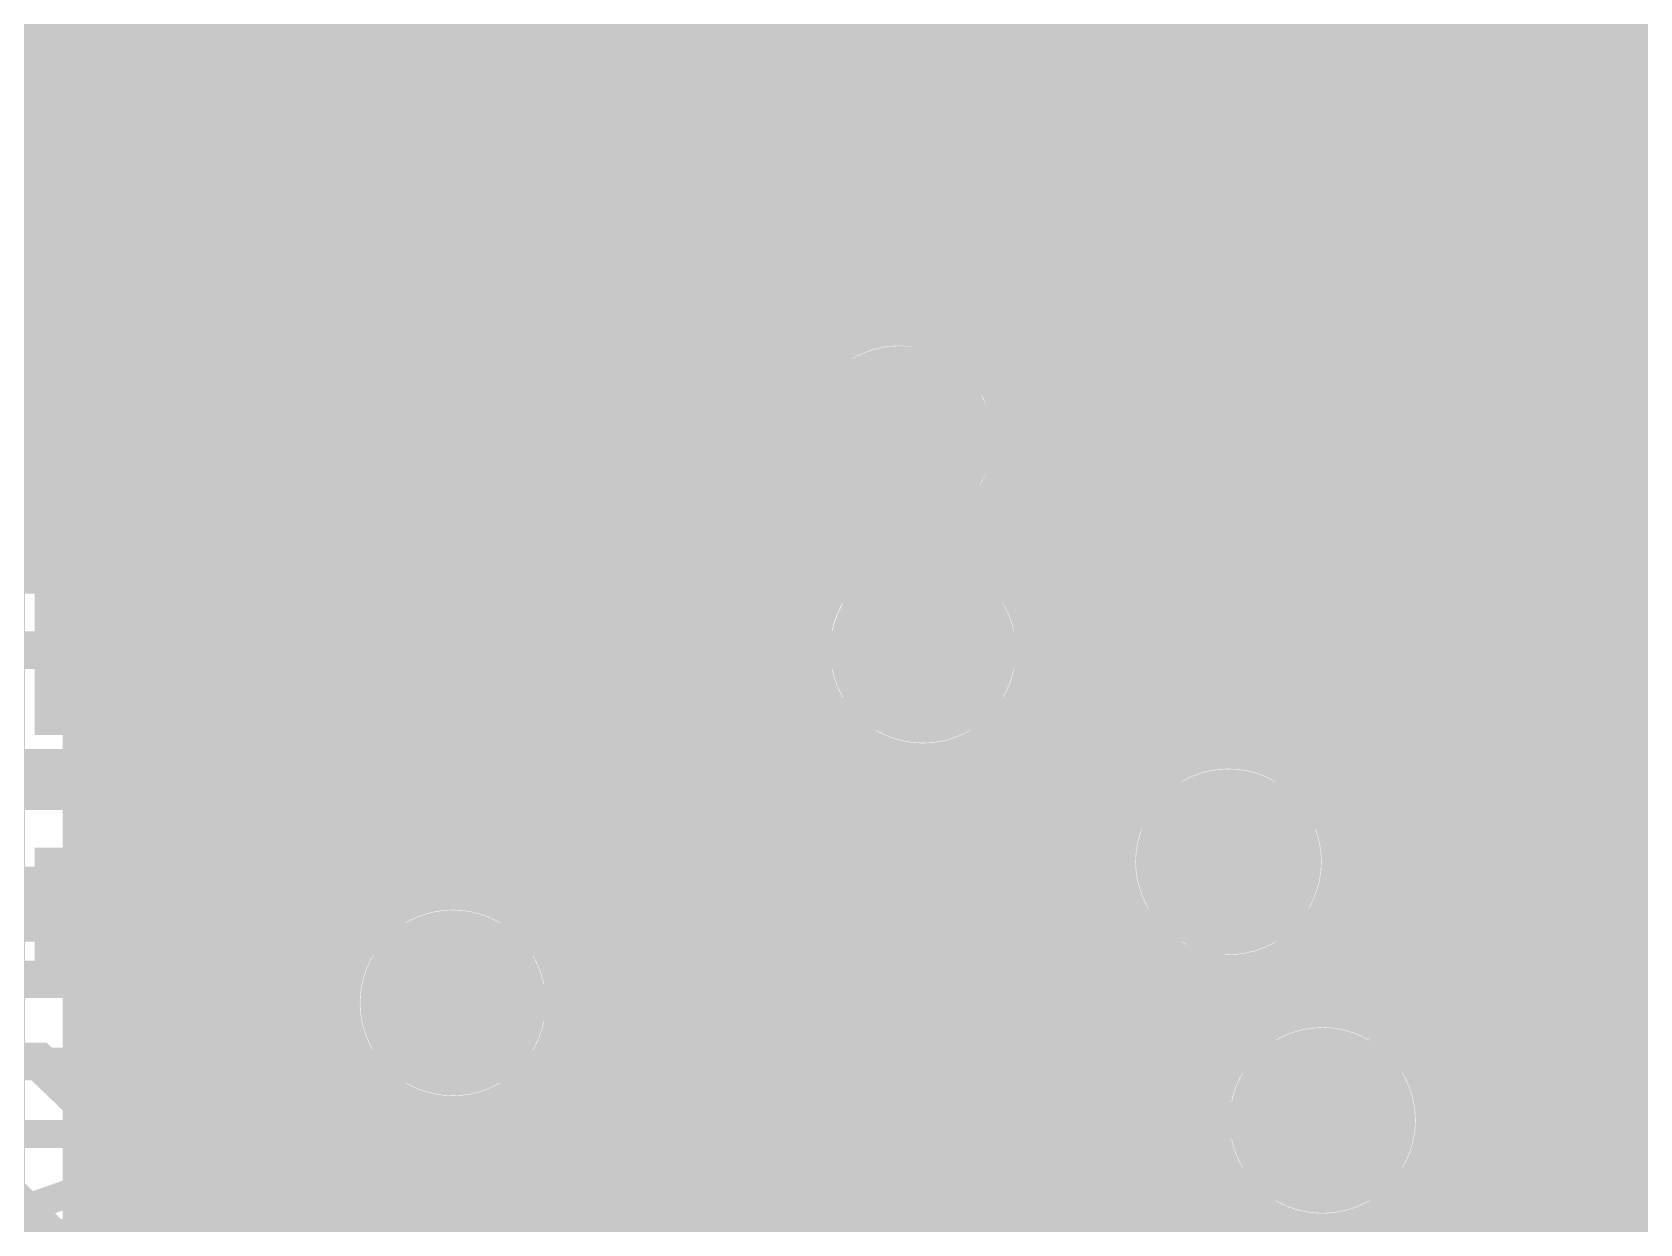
# Model space of a CAD drawing. Extents: x -4 to 136, y -50 to 40.
# Drawn here: x 16.65 to 25.34, y 21.16 to 27.6 of the extents above; entities that cross this region are included whole.
import ezdxf

# ---------------------------------------------------------------- set-up
doc = ezdxf.new("R2010")
doc.units = 0
doc.header["$MEASUREMENT"] = 0
doc.layers.get('0').update_dxf_attribs({"linetype": 'CONTINUOUS'})
for name, color, linetype in [('25-335-0_BOT', 7, 'CONTINUOUS'), ('25-335-0_DRD', 7, 'CONTINUOUS'), ('25-335-0_GND', 6, 'CONTINUOUS'), ('25-335-0_IN1', 4, 'CONTINUOUS'), ('25-335-0_SMT', 5, 'CONTINUOUS'), ('25-335-0_SPT', 10, 'CONTINUOUS'), ('25-335-0_SST', 9, 'CONTINUOUS'), ('25-335-0_TOP', 12, 'CONTINUOUS'), ('THRUHOLE_TAP', 15, 'CONTINUOUS')]:
    doc.layers.add(name, color=color, linetype=linetype)

# ---------------------------------------------------------------- blocks, each defined once
blk = doc.blocks.new('ROUND_40')
at = {"const_width": 0.29972}
blk.add_lwpolyline([(-0.14986, 0, 1), (0.14986, 0, 1)], format="xyb", close=True, dxfattribs=at)
blk = doc.blocks.new('ROUND_60')
at = {"const_width": 0.50038}
blk.add_lwpolyline([(-0.25019, 0, 1), (0.25019, 0, 1)], format="xyb", close=True, dxfattribs=at)
blk = doc.blocks.new('ROUND_62')
at = {"const_width": 0.50038}
blk.add_lwpolyline([(-0.25019, 0, 1), (0.25019, 0, 1)], format="xyb", close=True, dxfattribs=at)
blk = doc.blocks.new('ROUND_63')
at = {"const_width": 0.0635}
blk.add_lwpolyline([(-0.03175, 0, 1), (0.03175, 0, 1)], format="xyb", close=True, dxfattribs=at)
blk = doc.blocks.new('RECTANGLE_2')
blk.add_solid([(0.4826, 0.4064), (0.4826, -0.4064), (-0.4826, 0.4064), (-0.4826, -0.4064)])
blk = doc.blocks.new('OBLONG_20')
at = {"const_width": 0.65024}
blk.add_lwpolyline([(0.50038, 0), (-0.50038, 0)], dxfattribs=at)
at = {"const_width": 0.32512}
for points in [[(-0.66294, 0, 1), (-0.33782, 0, 1)], [(0.33782, 0, 1), (0.66294, 0, 1)]]:
    blk.add_lwpolyline(points, format="xyb", close=True, dxfattribs=at)
blk = doc.blocks.new('ROUND_23')
at = {"const_width": 0.10033}
blk.add_lwpolyline([(-0.050164, 0, 1), (0.050164, 0, 1)], format="xyb", close=True, dxfattribs=at)

msp = doc.modelspace()

# ---------------------------------------------------------------- linework, layer by layer
at = {"layer": '25-335-0_BOT'}
for points, const_width in [([(20.574, 33.401), (20.574, 19.54022)], 0.254), ([(20.8026, 33.401), (20.8026, 25.73528)], 0.254), ([(22.4028, 33.401), (22.4028, 18.161)], 0.254), ([(22.6314, 33.401), (22.6314, 23.51786)], 0.254), ([(22.86, 33.401), (22.86, 23.69058)], 0.254), ([(23.0886, 33.401), (23.0886, 23.74392)], 0.254), ([(23.3172, 33.401), (23.3172, 23.7109)], 0.254), ([(23.5458, 33.401), (23.5458, 23.5712)], 0.254), ([(23.7744, 33.401), (23.7744, 22.3266)], 0.254), ([(24.003, 33.401), (24.003, 22.21738)], 0.254), ([(24.2316, 33.401), (24.2316, 21.87448)], 0.254), ([(24.4602, 33.401), (24.4602, 21.6408)], 0.254), ([(24.6888, 33.401), (24.6888, 21.6408)], 0.254), ([(24.9174, 33.401), (24.9174, 21.6408)], 0.254), ([(25.146, 33.401), (25.146, 21.6408)], 0.254), ([(25.3746, 33.401), (25.3746, 21.6408)], 0.254), ([(21.59, 30.734), (21.59, 25.654), (21.336, 25.4)], 0.381), ([(22.1742, 30.49778), (22.1742, 18.77822)], 0.254), ([(21.0312, 30.4419), (21.0312, 25.95118)], 0.254), ([(21.0693, 30.3784), (21.0693, 25.9715)], 0.254), ([(22.1107, 30.3784), (22.1107, 25.654)], 0.254), ([(12.065, 14.478), (14.224, 16.637), (14.224, 18.288), (16.51, 20.574), (16.51, 27.051), (19.812, 30.353)], 0.2032), ([(19.18208, 30.33268), (16.21028, 27.36088)], 0.254), ([(20.3454, 30.01772), (20.3454, 19.4437)], 0.254), ([(20.1168, 29.80182), (20.1168, 19.15922)], 0.254), ([(19.79168, 29.72308), (16.9418, 26.87066)], 0.254), ([(19.8882, 29.72816), (19.8882, 1.93294)], 0.254), ([(19.6596, 29.58846), (19.6596, 17.93748)], 0.254), ([(19.431, 29.35986), (19.431, 22.72284)], 0.254), ([(19.2024, 29.13126), (19.2024, 22.91588)], 0.254), ([(18.9738, 28.90266), (18.9738, 22.97938)], 0.254), ([(18.7452, 28.67406), (18.7452, 22.95652)], 0.254), ([(18.5166, 28.44546), (18.5166, 22.83206)], 0.254), ([(18.288, 28.21686), (18.288, 13.31722)], 0.254), ([(18.0594, 27.98826), (18.0594, 13.2207)], 0.254), ([(17.8308, 27.75966), (17.8308, 12.93622)], 0.254), ([(21.0693, 27.5336), (17.6022, 27.5336)], 0.254), ([(17.6022, 27.53106), (17.6022, 5.68452)], 0.254), ([(34.6583, 27.5336), (22.1107, 27.5336)], 0.254), ([(21.0693, 27.305), (17.3736, 27.305)], 0.254), ([(17.3736, 27.30246), (17.3736, 5.56006)], 0.254), ([(34.6583, 27.305), (22.1107, 27.305)], 0.254), ([(21.0693, 27.0764), (17.145, 27.0764)], 0.254), ([(17.145, 27.07386), (17.145, -3.556)], 0.254), ([(34.6583, 27.0764), (22.1107, 27.0764)], 0.254), ([(16.9418, 26.87066), (16.9418, 20.574)], 0.254), ([(21.0693, 26.8478), (16.9418, 26.8478)], 0.254), ([(34.6583, 26.8478), (22.1107, 26.8478)], 0.254), ([(21.0693, 26.6192), (16.9418, 26.6192)], 0.254), ([(34.6583, 26.6192), (22.1107, 26.6192)], 0.254), ([(21.0693, 26.3906), (16.9418, 26.3906)], 0.254), ([(34.6583, 26.3906), (22.1107, 26.3906)], 0.254), ([(21.0693, 26.162), (16.9418, 26.162)], 0.254), ([(34.6583, 26.162), (22.1107, 26.162)], 0.254), ([(21.00072, 25.9334), (16.9418, 25.9334)], 0.254), ([(34.6583, 25.9334), (22.1107, 25.9334)], 0.254), ([(20.78482, 25.7048), (16.9418, 25.7048)], 0.254), ([(34.6583, 25.7048), (22.1107, 25.7048)], 0.254), ([(20.71116, 25.4762), (16.9418, 25.4762)], 0.254), ([(34.6583, 25.4762), (22.08022, 25.4762)], 0.254), ([(20.72386, 25.2476), (16.9418, 25.2476)], 0.254), ([(34.6583, 25.2476), (21.9456, 25.2476)], 0.254), ([(21.9456, 25.23998), (21.9456, 24.66086)], 0.254), ([(20.83308, 25.019), (16.9418, 25.019)], 0.254), ([(20.8026, 25.06472), (20.8026, 19.5453)], 0.254), ([(34.6583, 25.019), (21.83638, 25.019)], 0.254), ([(21.717, 24.89708), (21.717, 24.83358)], 0.254), ([(21.0312, 24.84882), (21.0312, 24.7142)], 0.254), ([(21.12772, 24.7904), (16.9418, 24.7904)], 0.254), ([(34.6583, 24.7904), (21.79828, 24.7904)], 0.254), ([(20.91182, 24.5618), (16.9418, 24.5618)], 0.254), ([(34.6583, 24.5618), (22.01418, 24.5618)], 0.254), ([(20.83816, 24.3332), (16.9418, 24.3332)], 0.254), ([(34.64306, 24.3332), (22.08784, 24.3332)], 0.254), ([(20.85086, 24.1046), (16.9418, 24.1046)], 0.254), ([(27.17546, 24.1046), (22.0726, 24.1046)], 0.254), ([(20.96008, 23.876), (16.9418, 23.876)], 0.254), ([(21.9456, 23.8506), (21.9456, 19.0627)], 0.254), ([(26.94686, 23.876), (21.96338, 23.876)], 0.254), ([(21.0312, 23.79726), (21.0312, 19.45894)], 0.254), ([(21.717, 23.68042), (21.717, 19.15922)], 0.254), ([(21.30298, 23.6474), (16.9418, 23.6474)], 0.254), ([(21.2598, 23.6601), (21.2598, 19.21256)], 0.254), ([(21.4884, 23.62708), (21.4884, 19.1643)], 0.254), ([(22.77872, 23.6474), (21.62048, 23.6474)], 0.254), ([(26.71826, 23.6474), (23.44928, 23.6474)], 0.254), ([(22.56282, 23.4188), (16.9418, 23.4188)], 0.254), ([(26.48966, 23.4188), (23.66518, 23.4188)], 0.254), ([(22.48916, 23.1902), (16.9418, 23.1902)], 0.254), ([(25.92578, 23.1902), (23.73884, 23.1902)], 0.254), ([(18.76298, 22.9616), (16.9418, 22.9616)], 0.254), ([(22.50186, 22.9616), (19.08048, 22.9616)], 0.254), ([(25.6413, 22.9616), (23.7236, 22.9616)], 0.254), ([(18.42008, 22.733), (16.9418, 22.733)], 0.254), ([(22.61108, 22.733), (19.42338, 22.733)], 0.254), ([(25.54478, 22.733), (23.61438, 22.733)], 0.254), ([(22.6314, 22.7076), (22.6314, 9.5123)], 0.254), ([(23.5458, 22.65426), (23.5458, 22.34184)], 0.254), ([(18.31086, 22.5044), (16.9418, 22.5044)], 0.254), ([(22.95398, 22.5044), (19.5326, 22.5044)], 0.254), ([(22.86, 22.53742), (22.86, 9.50722)], 0.254), ([(23.0886, 22.48408), (23.0886, 22.05228)], 0.254), ([(25.5397, 22.5044), (23.27148, 22.5044)], 0.254), ([(23.3172, 22.5171), (23.3172, 22.26818)], 0.254), ([(18.29816, 22.2758), (16.9418, 22.2758)], 0.254), ([(23.3299, 22.2758), (19.54784, 22.2758)], 0.254), ([(25.62606, 22.2758), (23.91156, 22.2758)], 0.254), ([(18.37182, 22.0472), (16.9418, 22.0472)], 0.254), ([(23.08606, 22.0472), (19.47418, 22.0472)], 0.254), ([(23.622, 21.717), (24.13, 21.209), (33.147, 21.209), (33.528, 21.59), (33.528, 22.098)], 0.2032), ([(25.8699, 22.0472), (24.15794, 22.0472)], 0.254), ([(19.431, 21.97862), (19.431, 18.28038)], 0.254), ([(18.5166, 21.8694), (18.5166, 18.11528)], 0.254), ([(18.58772, 21.8186), (16.9418, 21.8186)], 0.254), ([(19.2024, 21.78812), (19.2024, 18.3896)], 0.254), ([(22.9997, 21.8186), (19.25828, 21.8186)], 0.254), ([(32.02686, 21.8186), (24.2443, 21.8186)], 0.254), ([(18.7452, 21.74748), (18.7452, 18.33118)], 0.254), ([(18.9738, 21.72462), (18.9738, 18.40484)], 0.254), ([(24.25192, 21.69668), (24.3078, 21.6408)], 0.254), ([(32.10306, 21.6408), (24.3078, 21.6408)], 0.254), ([(23.00478, 21.59), (16.9418, 21.59)], 0.254), ([(23.1013, 21.3614), (16.9418, 21.3614)], 0.254), ([(23.0886, 21.38172), (23.0886, 9.4107)], 0.254), ([(23.3172, 21.16582), (23.3172, 9.12622)], 0.254), ([(23.38578, 21.1328), (16.9418, 21.1328)], 0.254), ([(23.5458, 21.09216), (23.5458, 14.20622)], 0.254), ([(23.63978, 21.08708), (23.81758, 20.90928)], 0.254)]:
    msp.add_lwpolyline(points, dxfattribs=dict(at, const_width=const_width))
at = {"layer": '25-335-0_BOT', "const_width": 0.254}
for points in [[(21.0693, 25.9715, 0.2913936), (20.70608, 25.4)], [(21.9583, 25.2857, 0.1989124), (22.11085, 25.654)], [(20.70608, 25.4, 0.3256429), (21.14296, 24.80056)], [(21.65604, 24.85644, 0.2161722), (21.95322, 25.28316)], [(22.09292, 24.257, 0.3267059), (21.6535, 24.85644)], [(21.14296, 24.80056, 0.2656639), (20.83222, 24.257)], [(20.83308, 24.257, 0.4142136), (21.463, 23.62708)], [(21.463, 23.62708, 0.4142136), (22.09292, 24.257)], [(23.114, 23.74392, 0.4142136), (22.48408, 23.114)], [(23.74392, 23.114, 0.4142136), (23.114, 23.74392)], [(22.48408, 23.114, 0.4142136), (23.114, 22.48408)], [(23.114, 22.48408, 0.4142136), (23.74392, 23.114)], [(18.923, 22.98192, 0.4142136), (18.29308, 22.352)], [(19.55292, 22.352, 0.4142136), (18.923, 22.98192)], [(18.29308, 22.352, 0.4142136), (18.923, 21.72208)], [(18.923, 21.72208, 0.4142136), (19.55292, 22.352)], [(23.622, 22.34692, 0.4142136), (22.99208, 21.717)], [(24.25192, 21.717, 0.4142136), (23.622, 22.34692)], [(22.99208, 21.717, 0.4142136), (23.622, 21.08708)]]:
    msp.add_lwpolyline(points, format="xyb", dxfattribs=at)
at = {"layer": '25-335-0_DRD', "const_width": 0.254}
for points in [[(17.653, 27.305), (17.653, 26.035)], [(18.923, 27.305), (17.653, 27.305)], [(18.923, 27.305), (17.653, 26.035)], [(18.923, 26.035), (17.653, 27.305)], [(18.923, 26.035), (18.923, 27.305)], [(17.78, 26.035), (16.51, 26.035)], [(17.78, 26.035), (16.51, 24.765)], [(17.78, 24.765), (16.51, 26.035)], [(17.78, 26.035), (16.51, 26.035)], [(17.78, 26.035), (16.51, 24.765)], [(17.78, 24.765), (16.51, 26.035)], [(17.653, 26.035), (18.923, 26.035)], [(17.78, 24.765), (17.78, 26.035)], [(17.78, 24.765), (17.78, 26.035)], [(20.701, 26.035), (20.701, 24.765)], [(21.971, 26.035), (20.701, 26.035)], [(21.971, 26.035), (20.701, 24.765)], [(21.971, 24.765), (20.701, 26.035)], [(21.971, 24.765), (21.971, 26.035)], [(20.828, 24.892), (20.828, 23.622)], [(22.098, 24.892), (20.828, 24.892)], [(22.098, 24.892), (20.828, 23.622)], [(22.098, 23.622), (20.828, 24.892)], [(22.098, 23.622), (22.098, 24.892)], [(16.51, 24.765), (17.78, 24.765)], [(16.51, 24.765), (17.78, 24.765)], [(20.701, 24.765), (21.971, 24.765)], [(22.479, 23.749), (22.479, 22.479)], [(23.749, 23.749), (22.479, 23.749)], [(23.749, 23.749), (22.479, 22.479)], [(23.749, 22.479), (22.479, 23.749)], [(23.749, 22.479), (23.749, 23.749)], [(20.828, 23.622), (22.098, 23.622)], [(18.288, 22.987), (18.288, 21.717)], [(19.558, 22.987), (18.288, 22.987)], [(19.558, 22.987), (18.288, 21.717)], [(19.558, 21.717), (18.288, 22.987)], [(19.558, 21.717), (19.558, 22.987)], [(22.479, 22.479), (23.749, 22.479)], [(22.987, 22.352), (22.987, 21.082)], [(24.257, 22.352), (22.987, 22.352)], [(24.257, 22.352), (22.987, 21.082)], [(24.257, 21.082), (22.987, 22.352)], [(24.257, 21.082), (24.257, 22.352)], [(18.288, 21.717), (19.558, 21.717)], [(22.987, 21.082), (24.257, 21.082)]]:
    msp.add_lwpolyline(points, dxfattribs=at)
at = {"layer": '25-335-0_IN1'}
for points, const_width in [([(16.6878, 33.401), (16.6878, 24.6888)], 0.254), ([(16.9164, 33.401), (16.9164, 24.6888)], 0.254), ([(17.145, 33.401), (17.145, 24.6888)], 0.254), ([(17.3736, 33.401), (17.3736, 24.6888)], 0.254), ([(17.6022, 33.401), (17.6022, 24.6888)], 0.254), ([(17.8308, 33.401), (17.8308, 24.6888)], 0.254), ([(18.0594, 33.401), (18.0594, 24.6888)], 0.254), ([(18.288, 33.401), (18.288, 24.6888)], 0.254), ([(18.5166, 33.401), (18.5166, 24.6888)], 0.254), ([(18.7452, 33.401), (18.7452, 24.6888)], 0.254), ([(18.9738, 33.401), (18.9738, 24.6888)], 0.254), ([(20.574, 33.401), (20.574, 24.6888)], 0.254), ([(20.8026, 33.401), (20.8026, 25.73528)], 0.254), ([(22.4028, 33.401), (22.4028, 24.892)], 0.254), ([(22.6314, 33.401), (22.6314, 24.9428)], 0.254), ([(22.86, 33.401), (22.86, 24.9428)], 0.254), ([(23.0886, 33.401), (23.0886, 24.9428)], 0.254), ([(23.3172, 33.401), (23.3172, 24.9428)], 0.254), ([(23.5458, 33.401), (23.5458, 24.9428)], 0.254), ([(23.7744, 33.401), (23.7744, 24.9428)], 0.254), ([(24.003, 33.401), (24.003, 24.9428)], 0.254), ([(24.2316, 33.401), (24.2316, 24.9428)], 0.254), ([(24.4602, 33.401), (24.4602, 24.9428)], 0.254), ([(24.6888, 33.401), (24.6888, 24.9428)], 0.254), ([(24.9174, 33.401), (24.9174, 24.9428)], 0.254), ([(25.146, 33.401), (25.146, 24.9428)], 0.254), ([(25.3746, 33.401), (25.3746, 24.9428)], 0.254), ([(22.1742, 30.49778), (22.1742, 24.6888)], 0.254), ([(21.0312, 30.4419), (21.0312, 25.95118)], 0.254), ([(19.2024, 30.19298), (19.2024, 24.6888)], 0.254), ([(21.2598, 30.19806), (21.2598, 26.02484)], 0.254), ([(21.9456, 30.2133), (21.9456, 25.55748)], 0.254), ([(21.4884, 30.1117), (21.4884, 26.0096)], 0.254), ([(21.717, 30.11678), (21.717, 25.90038)], 0.254), ([(20.3454, 30.01772), (20.3454, 24.6888)], 0.254), ([(19.431, 29.85008), (19.431, 24.6888)], 0.254), ([(20.1168, 29.80182), (20.1168, 24.6888)], 0.254), ([(19.6596, 29.74086), (19.6596, 24.6888)], 0.254), ([(19.8882, 29.72816), (19.8882, 24.6888)], 0.254), ([(36.0172, 27.5336), (14.11224, 27.5336)], 0.254), ([(36.0172, 27.305), (14.13002, 27.305)], 0.254), ([(36.0172, 27.0764), (14.11224, 27.0764)], 0.254), ([(36.0172, 26.8478), (14.05382, 26.8478)], 0.254), ([(36.0172, 26.6192), (13.95476, 26.6192)], 0.254), ([(36.0172, 26.3906), (13.79982, 26.3906)], 0.254), ([(36.0172, 26.162), (13.55852, 26.162)], 0.254), ([(21.00072, 25.9334), (13.10386, 25.9334)], 0.254), ([(36.0172, 25.9334), (21.67128, 25.9334)], 0.254), ([(20.78482, 25.7048), (6.5278, 25.7048)], 0.254), ([(36.0172, 25.7048), (21.88718, 25.7048)], 0.254), ([(20.71116, 25.4762), (12.80922, 25.4762)], 0.254), ([(36.0172, 25.4762), (21.96084, 25.4762)], 0.254), ([(20.72386, 25.2476), (13.0937, 25.2476)], 0.254), ([(36.0172, 25.2476), (21.9456, 25.2476)], 0.254), ([(21.9456, 25.23998), (21.9456, 24.66086)], 0.254), ([(20.83308, 25.019), (13.19022, 25.019)], 0.254), ([(20.8026, 25.06472), (20.8026, 24.6888)], 0.254), ([(36.0172, 25.019), (21.83638, 25.019)], 0.254), ([(21.717, 24.89708), (21.717, 24.83358)], 0.254), ([(30.861, 24.9428), (22.606, 24.9428)], 0.254), ([(21.0312, 24.84882), (21.0312, 24.7142)], 0.254), ([(22.3012, 24.8158), (22.02434, 24.54148)], 0.254), ([(21.12772, 24.7904), (13.1953, 24.7904)], 0.254), ([(22.27326, 24.7904), (21.79828, 24.7904)], 0.254), ([(21.00326, 24.6888), (13.1699, 24.6888)], 0.254), ([(11.303, 24.638), (11.684, 24.257), (21.463, 24.257)], 0.2032), ([(22.04466, 24.5618), (22.01418, 24.5618)], 0.254), ([(32.131, 23.241), (30.861, 24.511), (22.606, 24.511), (21.717, 23.622), (11.176, 23.622), (6.731, 19.177), (6.731, 9.271), (6.223, 8.763)], 0.2032), ([(24.0284, 24.0792), (25.53208, 22.57552)], 0.254), ([(30.68066, 24.0792), (24.0284, 24.0792)], 0.254), ([(24.2316, 24.0792), (24.2316, 23.876)], 0.254), ([(24.4602, 24.0792), (24.4602, 23.6474)], 0.254), ([(24.6888, 24.0792), (24.6888, 23.4188)], 0.254), ([(24.9174, 24.0792), (24.9174, 23.1902)], 0.254), ([(25.146, 24.0792), (25.146, 22.9616)], 0.254), ([(25.3746, 24.0792), (25.3746, 22.733)], 0.254), ([(7.493, 9.271), (7.493, 19.304), (11.176, 22.987), (21.971, 22.987), (22.987, 24.003), (23.495, 24.003), (26.035, 21.463), (32.131, 21.463), (32.639, 21.971)], 0.2032), ([(30.88386, 23.876), (24.2316, 23.876)], 0.254), ([(31.11246, 23.6474), (24.4602, 23.6474)], 0.254), ([(31.34106, 23.4188), (24.6888, 23.4188)], 0.254), ([(25.92578, 23.1902), (24.9174, 23.1902)], 0.254), ([(23.114, 23.114), (22.987, 22.987), (22.987, 19.939), (30.353, 12.573), (30.353, 6.985)], 0.2032), ([(23.74392, 23.114), (23.74318, 23.14444)], 0.254), ([(23.74392, 23.14448), (25.72258, 21.16328)], 0.254), ([(23.7744, 23.11146), (23.7744, 22.3266)], 0.254), ([(22.51456, 22.91842), (22.28088, 22.68728)], 0.254), ([(23.92426, 22.9616), (23.7236, 22.9616)], 0.254), ([(25.6413, 22.9616), (25.146, 22.9616)], 0.254), ([(22.4028, 22.80666), (22.4028, 11.3792)], 0.254), ([(22.5552, 22.8219), (22.5552, 19.939)], 0.254), ([(24.003, 22.88286), (24.003, 22.21738)], 0.254), ([(22.5552, 22.733), (22.3266, 22.733)], 0.254), ([(24.15286, 22.733), (23.61438, 22.733)], 0.254), ([(25.54478, 22.733), (25.3746, 22.733)], 0.254), ([(23.5458, 22.65426), (23.5458, 22.34184)], 0.254), ([(24.2316, 22.65426), (24.2316, 21.87448)], 0.254), ([(21.971, 22.5552), (19.5199, 22.5552)], 0.254), ([(19.6596, 22.5552), (19.6596, 17.93748)], 0.254), ([(19.8882, 22.5552), (19.8882, 9.9568)], 0.254), ([(20.1168, 22.5552), (20.1168, 19.15922)], 0.254), ([(20.3454, 22.5552), (20.3454, 19.4437)], 0.254), ([(20.574, 22.5552), (20.574, 19.54022)], 0.254), ([(20.8026, 22.5552), (20.8026, 19.5453)], 0.254), ([(21.0312, 22.5552), (21.0312, 19.45894)], 0.254), ([(21.2598, 22.5552), (21.2598, 19.21256)], 0.254), ([(21.4884, 22.5552), (21.4884, 19.1643)], 0.254), ([(21.717, 22.5552), (21.717, 19.15922)], 0.254), ([(21.9456, 22.5552), (21.9456, 19.0627)], 0.254), ([(22.1742, 22.606), (22.1742, 18.77822)], 0.254), ([(23.4188, 22.56282), (23.4188, 22.3139)], 0.254), ([(22.5552, 22.5044), (19.5326, 22.5044)], 0.254), ([(24.38146, 22.5044), (23.4188, 22.5044)], 0.254), ([(18.288, 10.16), (17.653, 10.795), (17.653, 21.717), (16.891, 22.479), (11.303, 22.479), (9.906, 21.082), (9.906, 19.304)], 0.2032), ([(24.4602, 22.42566), (24.4602, 19.0754)], 0.254), ([(18.923, 22.352), (18.415, 21.844), (18.415, 12.7)], 0.2032), ([(22.5552, 22.2758), (19.54784, 22.2758)], 0.254), ([(24.61006, 22.2758), (23.91156, 22.2758)], 0.254), ([(24.6888, 22.19706), (24.6888, 18.8468)], 0.254), ([(22.5552, 22.0472), (19.47418, 22.0472)], 0.254), ([(24.83866, 22.0472), (24.15794, 22.0472)], 0.254), ([(19.431, 21.97862), (19.431, 18.28038)], 0.254), ([(24.9174, 21.96846), (24.9174, 18.6182)], 0.254), ([(19.2024, 21.78812), (19.2024, 18.3896)], 0.254), ([(22.5552, 21.8186), (19.25828, 21.8186)], 0.254), ([(25.06726, 21.8186), (24.2443, 21.8186)], 0.254), ([(18.90268, 21.72208), (18.8468, 21.66366)], 0.254), ([(18.90268, 21.72208), (18.923, 21.72175)], 0.254), ([(18.9738, 21.72462), (18.9738, 18.40484)], 0.254), ([(25.146, 21.73986), (25.146, 18.3896)], 0.254), ([(18.8468, 21.66366), (18.8468, 18.3769)], 0.254), ([(22.5552, 21.59), (18.8468, 21.59)], 0.254), ([(24.2316, 21.55698), (24.2316, 19.304)], 0.254), ([(25.29586, 21.59), (24.23922, 21.59)], 0.254), ([(25.3746, 21.51126), (25.3746, 18.161)], 0.254), ([(22.5552, 21.3614), (18.8468, 21.3614)], 0.254), ([(25.52446, 21.3614), (24.1427, 21.3614)], 0.254), ([(24.003, 21.21408), (24.003, 19.5326)], 0.254), ([(22.5552, 21.1328), (18.8468, 21.1328)], 0.254), ([(23.4188, 21.1201), (23.4188, 20.1168)], 0.254), ([(23.5458, 21.09216), (23.5458, 19.9898)], 0.254), ([(23.7744, 21.10486), (23.7744, 19.7612)], 0.254), ([(25.7556, 21.1328), (23.85822, 21.1328)], 0.254)]:
    msp.add_lwpolyline(points, dxfattribs=dict(at, const_width=const_width))
at = {"layer": '25-335-0_IN1', "const_width": 0.254}
for points in [[(21.336, 26.02992, 0.4142136), (20.70608, 25.4)], [(21.96592, 25.4, 0.4142136), (21.336, 26.02992)], [(20.70608, 25.4, 0.3256429), (21.14296, 24.80056)], [(21.65604, 24.85644, 0.2656639), (21.96678, 25.4)], [(22.606, 24.9428, 0.1989132), (22.30067, 24.81633)], [(22.02434, 24.54148, 0.2011573), (21.6536, 24.85675)], [(21.14296, 24.80056, 0.0712694), (21.00322, 24.68884)], [(23.4188, 22.56282, 0.2729014), (23.74392, 23.114)], [(22.51456, 22.91842, 0.0415946), (22.5552, 22.8219)], [(21.971, 22.5552, 0.1989115), (22.27633, 22.68167)], [(19.55292, 22.352, 0.0822143), (19.51931, 22.555)], [(18.923, 21.72208, 0.4142136), (19.55292, 22.352)], [(23.622, 22.34692, 0.082215), (23.419, 22.31331)], [(24.25192, 21.717, 0.4142136), (23.622, 22.34692)], [(23.622, 21.08708, 0.4142136), (24.25192, 21.717)], [(23.4188, 21.1201, 0.0822145), (23.622, 21.08646)]]:
    msp.add_lwpolyline(points, format="xyb", dxfattribs=at)
at = {"layer": '25-335-0_SST', "const_width": 0.1524}
for points in [[(21.59, 28.956), (24.638, 28.956), (24.638, 23.368), (20.828, 23.368), (20.828, 28.194), (21.59, 28.956)], [(17.9705, 25.8445), (17.9705, 28.7655), (16.3322, 28.7655), (16.3322, 25.8445), (17.9705, 25.8445)], [(16.3195, 24.9555), (16.3195, 22.0345), (17.9578, 22.0345), (17.9578, 24.9555), (16.3195, 24.9555)], [(24.82342, 21.79828), (24.82342, 21.44268), (24.99106, 21.3233), (25.16124, 21.3233), (25.33142, 21.44268), (25.33142, 21.79828), (24.31542, 21.79828)], [(16.9164, 21.64334), (16.9164, 21.28774), (17.08658, 21.16836), (17.25676, 21.16836), (17.4244, 21.28774), (17.4244, 21.64334), (16.4084, 21.64334)], [(24.82342, 21.5011), (24.31542, 21.3233)], [(16.9164, 21.34616), (16.4084, 21.16836)]]:
    msp.add_lwpolyline(points, dxfattribs=at)
at = {"layer": '25-335-0_TOP'}
for points, const_width in [([(73.152, 30.48), (56.134, 30.48), (55.88, 30.226), (52.324, 30.226), (51.054, 31.496), (47.879, 31.496), (46.99, 30.607), (41.656, 30.607), (40.132, 29.083), (40.132, 27.305), (37.338, 24.511), (35.56, 24.511), (35.433, 24.638), (34.036, 24.638), (33.528, 24.13), (31.877, 24.13), (31.369, 23.622), (31.369, 23.114), (31.115, 22.86), (27.305, 22.86), (26.289, 21.844), (24.384, 21.844), (23.876, 22.352), (18.923, 22.352)], 0.2032), ([(21.0312, 30.4419), (21.0312, 25.95118)], 0.254), ([(21.2598, 30.19806), (21.2598, 26.02484)], 0.254), ([(21.9456, 30.2133), (21.9456, 25.9207)], 0.254), ([(22.1742, 30.2133), (22.1742, 25.9207)], 0.254), ([(22.4028, 30.2133), (22.4028, 25.9207)], 0.254), ([(22.6314, 30.2133), (22.6314, 25.9207)], 0.254), ([(22.86, 30.2133), (22.86, 25.85466)], 0.254), ([(23.0886, 30.2133), (23.0886, 25.654)], 0.254), ([(23.3172, 30.2133), (23.3172, 25.4254)], 0.254), ([(23.5458, 30.2133), (23.5458, 25.1968)], 0.254), ([(23.7744, 30.2133), (23.7744, 24.9682)], 0.254), ([(24.003, 30.2133), (24.003, 24.7396)], 0.254), ([(24.2316, 30.2133), (24.2316, 24.511)], 0.254), ([(24.4602, 30.2133), (24.4602, 24.2824)], 0.254), ([(21.4884, 30.1117), (21.4884, 26.0096)], 0.254), ([(21.717, 30.11678), (21.717, 25.9207)], 0.254), ([(17.9578, 28.3972), (17.9578, 27.3304)], 0.254), ([(18.0594, 28.3972), (18.0594, 24.5618)], 0.254), ([(18.288, 28.3972), (18.288, 24.5618)], 0.254), ([(18.5166, 28.3972), (18.5166, 24.5618)], 0.254), ([(20.8026, 27.71902), (20.8026, 26.88844)], 0.254), ([(24.6888, 27.65806), (24.6888, 26.95194)], 0.254), ([(18.67154, 27.5336), (17.9578, 27.5336)], 0.254), ([(24.76754, 27.5336), (20.69846, 27.5336)], 0.254), ([(18.7452, 27.45486), (18.7452, 27.15514)], 0.254), ([(20.574, 27.41168), (20.574, 27.19578)], 0.254), ([(17.9578, 27.3304), (17.9578, 27.2796)], 0.254), ([(24.9174, 27.3939), (24.9174, 27.21356)], 0.254), ([(19.0246, 27.305), (17.9578, 27.305)], 0.254), ([(17.9578, 27.2796), (17.9578, 25.8572)], 0.254), ([(18.9738, 27.32024), (18.9738, 27.28976)], 0.254), ([(25.1206, 27.305), (20.3454, 27.305)], 0.254), ([(18.67154, 27.0764), (17.9578, 27.0764)], 0.254), ([(24.76754, 27.0764), (20.69846, 27.0764)], 0.254), ([(18.5547, 26.8478), (17.9578, 26.8478)], 0.254), ([(24.6507, 26.8478), (20.8153, 26.8478)], 0.254), ([(19.685, 26.67), (18.288, 26.67)], 0.2032), ([(18.5293, 26.67), (19.685, 26.67)], 0.254), ([(20.8407, 26.67), (19.685, 26.67)], 0.254), ([(16.3322, 26.5938), (17.145, 26.5938)], 0.254), ([(17.145, 25.8572), (17.145, 26.5938)], 0.254), ([(17.9578, 26.5938), (17.145, 26.5938)], 0.254), ([(17.145, 25.4), (17.145, 26.5938)], 0.2032), ([(17.145, 25.4), (17.145, 26.5938)], 0.2032), ([(18.53184, 26.6192), (17.9578, 26.6192)], 0.254), ([(24.62784, 26.6192), (20.83816, 26.6192)], 0.254), ([(18.59026, 26.3906), (17.9578, 26.3906)], 0.254), ([(24.68626, 26.3906), (20.7772, 26.3906)], 0.254), ([(20.8026, 26.44902), (20.8026, 25.9207)], 0.254), ([(24.6888, 26.38806), (24.6888, 25.68194)], 0.254), ([(18.7706, 26.162), (17.9578, 26.162)], 0.254), ([(18.7452, 26.18486), (18.7452, 25.88514)], 0.254), ([(20.574, 26.14168), (20.574, 25.92578)], 0.254), ([(24.8666, 26.162), (20.5994, 26.162)], 0.254), ([(24.9174, 26.1239), (24.9174, 25.94356)], 0.254), ([(18.9738, 26.05024), (18.9738, 26.01976)], 0.254), ([(17.9578, 25.8572), (16.3322, 25.8572)], 0.254), ([(16.6878, 25.8572), (16.6878, 24.9428)], 0.254), ([(16.9164, 25.8572), (16.9164, 24.9428)], 0.254), ([(17.145, 25.8572), (17.145, 24.9428)], 0.254), ([(17.3736, 25.8572), (17.3736, 24.9428)], 0.254), ([(17.6022, 25.8572), (17.6022, 24.9428)], 0.254), ([(17.8308, 25.8572), (17.8308, 24.9428)], 0.254), ([(18.80362, 25.9334), (17.9578, 25.9334)], 0.254), ([(21.00072, 25.9334), (20.56384, 25.9334)], 0.254), ([(20.9804, 25.9207), (20.58162, 25.9207)], 0.254), ([(20.9804, 25.9207), (20.58162, 25.9207)], 0.254), ([(24.89962, 25.9334), (21.67128, 25.9334)], 0.254), ([(22.606, 25.9207), (21.68906, 25.9207)], 0.254), ([(22.9743, 25.7683), (24.6253, 24.1173)], 0.254), ([(18.60296, 25.7048), (15.6718, 25.7048)], 0.254), ([(24.69896, 25.7048), (23.0378, 25.7048)], 0.254), ([(18.53438, 25.4762), (15.6718, 25.4762)], 0.254), ([(21.336, 25.4), (19.685, 25.4)], 0.381), ([(19.685, 25.4), (21.336, 25.4), (22.606, 25.4), (24.638, 23.368), (28.3718, 23.368), (28.575, 23.5712)], 0.381), ([(24.63038, 25.4762), (23.2664, 25.4762)], 0.254), ([(18.54708, 25.2476), (15.6718, 25.2476)], 0.254), ([(24.64308, 25.2476), (23.495, 25.2476)], 0.254), ([(24.6888, 25.11806), (24.6888, 24.41194)], 0.254), ([(18.65122, 25.019), (15.6718, 25.019)], 0.254), ([(24.74722, 25.019), (23.7236, 25.019)], 0.254), ([(17.9578, 24.9428), (16.3322, 24.9428)], 0.254), ([(17.9578, 24.9428), (17.9578, 24.5618)], 0.254), ([(18.7452, 24.91486), (18.7452, 24.61514)], 0.254), ([(24.9174, 24.8539), (24.9174, 24.67356)], 0.254), ([(18.94586, 24.7904), (17.9578, 24.7904)], 0.254), ([(18.9738, 24.78024), (18.9738, 24.74976)], 0.254), ([(25.04186, 24.7904), (23.9522, 24.7904)], 0.254), ([(18.69186, 24.5618), (17.9578, 24.5618)], 0.254), ([(18.69186, 24.5618), (17.9578, 24.5618)], 0.254), ([(24.78786, 24.5618), (24.1808, 24.5618)], 0.254), ([(24.65832, 24.3332), (24.4094, 24.3332)], 0.254), ([(21.463, 24.257), (22.987, 24.257), (24.638, 22.606), (26.162, 22.606)], 0.2032), ([(17.145, 24.2062), (17.2212, 24.13), (19.685, 24.13)], 0.2032), ([(9.42848, 22.225), (9.42848, 23.368), (9.93648, 23.876), (12.954, 23.876), (13.335, 23.495), (22.733, 23.495), (23.114, 23.114)], 0.2032), ([(10.42924, 22.225), (10.42924, 23.1775), (10.68324, 23.4315), (12.76858, 23.4315), (14.15288, 22.0345), (16.6878, 22.0345), (17.018, 21.717), (23.622, 21.717)], 0.2032), ([(17.145, 22.7838), (15.24, 22.7838)], 0.2032), ([(58.547, 21.209), (52.07, 21.209), (51.943, 21.336), (24.257, 21.336), (24.003, 21.082), (16.764, 21.082), (16.256, 21.59), (12.446, 21.59), (11.811, 20.955), (10.18286, 20.955), (9.92886, 21.209), (9.92886, 22.225)], 0.2032)]:
    msp.add_lwpolyline(points, dxfattribs=dict(at, const_width=const_width))
at = {"layer": '25-335-0_TOP', "const_width": 0.254}
for points in [[(18.5293, 27.94, 0.3436257), (19.0246, 27.305)], [(20.3454, 27.305, 0.3436255), (20.8407, 27.94)], [(24.6253, 27.94, 0.3436257), (25.1206, 27.305)], [(19.0246, 27.305, 0.3436255), (18.5293, 26.67)], [(20.8407, 26.67, 0.3436257), (20.3454, 27.305)], [(25.1206, 27.305, 0.3436255), (24.6253, 26.67)], [(18.5293, 26.67, 0.3436257), (19.0246, 26.035)], [(20.3454, 26.035, 0.3436255), (20.8407, 26.67)], [(24.6253, 26.67, 0.3436257), (25.1206, 26.035)], [(19.0246, 26.035, 0.3436255), (18.5293, 25.4)], [(20.58162, 25.9207, 0.1012516), (20.34527, 26.03448)], [(21.336, 26.02992, 0.1509249), (20.98075, 25.92019)], [(21.68906, 25.9207, 0.1500719), (21.336, 26.02911)], [(25.1206, 26.035, 0.3436255), (24.6253, 25.4)], [(22.9743, 25.7683, 0.1989124), (22.606, 25.92085)], [(18.5293, 25.4, 0.3436257), (19.0246, 24.765)], [(24.6253, 25.4, 0.3436257), (25.1206, 24.765)], [(19.0246, 24.765, 0.1522548), (18.69211, 24.56158)], [(25.1206, 24.765, 0.3436255), (24.6253, 24.13)]]:
    msp.add_lwpolyline(points, format="xyb", dxfattribs=at)

# ---------------------------------------------------------------- block references
at = {"layer": '25-335-0_BOT'}
for p in [(18.288, 26.67), (17.145, 25.4), (21.336, 25.4), (21.463, 24.257), (23.114, 23.114), (18.923, 22.352), (23.622, 21.717)]:
    msp.add_blockref('ROUND_40', p, dxfattribs=at)
at = {"layer": '25-335-0_GND'}
for name, p in [('ROUND_63', (18.288, 26.67)), ('ROUND_62', (21.336, 25.4)), ('ROUND_63', (17.145, 25.4)), ('ROUND_60', (21.463, 24.257)), ('ROUND_60', (23.114, 23.114)), ('ROUND_60', (18.923, 22.352)), ('ROUND_60', (23.622, 21.717))]:
    msp.add_blockref(name, p, dxfattribs=at)
at = {"layer": '25-335-0_IN1'}
for p in [(18.288, 26.67), (17.145, 25.4), (21.336, 25.4), (21.463, 24.257), (23.114, 23.114), (18.923, 22.352), (23.622, 21.717)]:
    msp.add_blockref('ROUND_40', p, dxfattribs=at)
at = {"layer": '25-335-0_SMT'}
for name, p in [('RECTANGLE_2', (17.145, 26.5938)), ('OBLONG_20', (19.685, 26.67)), ('OBLONG_20', (25.781, 26.67)), ('OBLONG_20', (19.685, 25.4)), ('OBLONG_20', (25.781, 25.4)), ('RECTANGLE_2', (17.145, 24.2062)), ('OBLONG_20', (19.685, 24.13)), ('OBLONG_20', (25.781, 24.13)), ('RECTANGLE_2', (17.145, 22.7838))]:
    msp.add_blockref(name, p, dxfattribs=at)
at = {"layer": '25-335-0_SPT'}
for name, p in [('RECTANGLE_2', (17.145, 26.5938)), ('OBLONG_20', (19.685, 26.67)), ('OBLONG_20', (25.781, 26.67)), ('OBLONG_20', (19.685, 25.4)), ('OBLONG_20', (25.781, 25.4)), ('RECTANGLE_2', (17.145, 24.2062)), ('OBLONG_20', (19.685, 24.13)), ('OBLONG_20', (25.781, 24.13)), ('RECTANGLE_2', (17.145, 22.7838))]:
    msp.add_blockref(name, p, dxfattribs=at)
at = {"layer": '25-335-0_TOP'}
for name, p in [('RECTANGLE_2', (17.145, 26.5938)), ('ROUND_40', (18.288, 26.67)), ('OBLONG_20', (19.685, 26.67)), ('OBLONG_20', (25.781, 26.67)), ('OBLONG_20', (19.685, 25.4)), ('OBLONG_20', (25.781, 25.4)), ('ROUND_40', (17.145, 25.4)), ('ROUND_40', (21.336, 25.4)), ('RECTANGLE_2', (17.145, 24.2062)), ('ROUND_40', (21.463, 24.257)), ('OBLONG_20', (19.685, 24.13)), ('OBLONG_20', (25.781, 24.13)), ('ROUND_40', (23.114, 23.114)), ('RECTANGLE_2', (17.145, 22.7838)), ('ROUND_40', (18.923, 22.352)), ('ROUND_40', (23.622, 21.717))]:
    msp.add_blockref(name, p, dxfattribs=at)
at = {"layer": 'THRUHOLE_TAP'}
for p in [(18.288, 26.67), (17.145, 25.4), (21.336, 25.4), (21.463, 24.257), (23.114, 23.114), (18.923, 22.352), (23.622, 21.717)]:
    msp.add_blockref('ROUND_23', p, dxfattribs=at)

doc.saveas('drawing.dxf')
